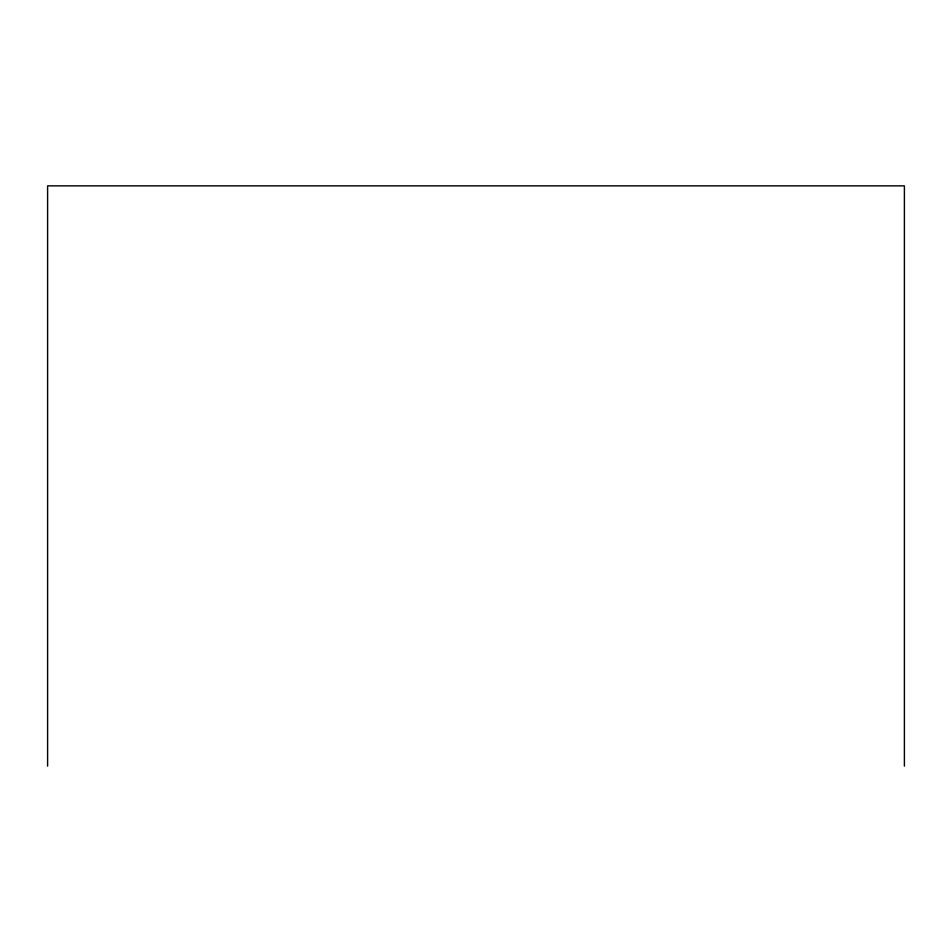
<?xml version="1.0" encoding="UTF-8"?>
<svg xmlns="http://www.w3.org/2000/svg" width="952" height="952" viewBox="0 0 952 952"><rect width="100%" height="100%" fill="white"/><g stroke="black" fill="none" stroke-linecap="round" stroke-linejoin="round"><path stroke-width="1.43" d="M904.4 766.146L904.4 185.854L47.6 185.854L47.6 766.146"/></g></svg>
